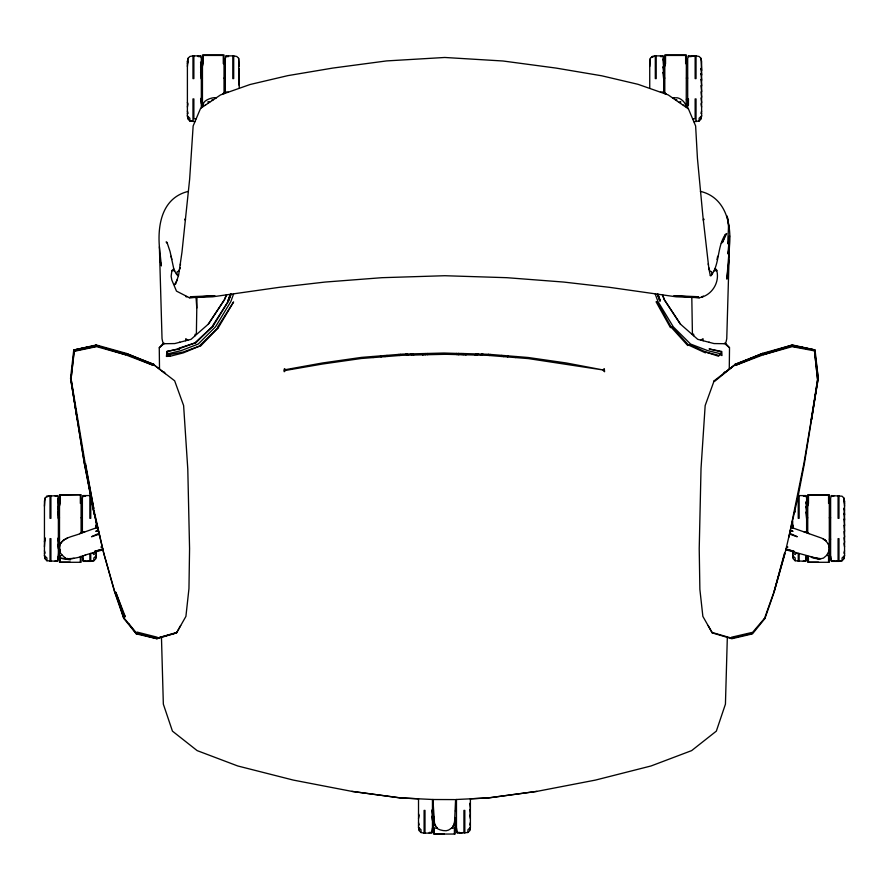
<?xml version="1.0" encoding="UTF-8"?>
<svg xmlns="http://www.w3.org/2000/svg" width="889" height="889" viewBox="0 0 889 889"><rect width="100%" height="100%" fill="white"/><g stroke="black" fill="none" stroke-linecap="round" stroke-linejoin="round"><path stroke-width="1.33" d="M45.072 498.073L44.45 501.163L44.45 555.803L45.072 558.892L46.928 560.748L57.629 561.37L58.374 553.002L58.374 498.173L57.629 495.595L46.928 496.206L45.072 498.073L44.45 506.185M46.928 496.206L46.928 496.918L50.017 495.595L50.017 518.32L50.917 518.32L50.917 495.595M97.557 527.388L81.088 533.233L81.088 494.673L59.507 494.673L59.507 562.293L81.088 562.293L81.021 556.281M80.343 562.204L80.343 556.481M179.189 342.421L179.889 342.232M201.325 107.858L201.325 58.441L200.57 55.874L192.969 55.874L189.868 56.485L188.012 58.341L187.401 61.441L187.401 116.081L188.012 119.17L189.868 121.026L194.969 121.649M454.412 833.971L454.412 827.959L451.356 828.348C453.923 826.659 449.423 829.57 448.512 830.104C445.422 832.026 437.132 829.315 437.032 828.104M727.324 637.402L725.435 704.144L716.334 731.136L691.631 750.616L651.07 765.962L595.463 780.086L536.978 791.366L488.739 797.911L455.59 799.544L454.412 825.592L455.157 825.359M161.465 637.402L163.343 704.144L172.444 731.136L197.147 750.616L237.719 765.962L293.314 780.086L351.811 791.366L400.05 797.911L433.187 799.522L433.588 834.049L455.157 834.049L455.135 819.802M656.204 55.874L656.204 78.599L655.304 78.599L655.304 55.874L652.215 56.485L652.215 57.196L655.304 55.874L662.916 55.874L663.672 58.441L663.672 93.312M693.809 121.649L699.132 121.026L700.988 119.17L701.61 116.081L701.61 61.441L700.988 58.341L699.132 56.485L696.043 55.874L688.43 55.874L687.686 58.441L687.686 108.002M807.734 556.281L807.734 562.293L829.315 562.293L829.315 494.673L807.734 494.673L807.745 533.2L821.825 538.189L826.225 540.979M828.57 562.204L828.57 556.203L826.926 554.903L828.659 551.636M831.371 495.595L830.626 498.173L830.626 558.792L831.371 561.37L838.983 561.37L842.072 560.748L843.928 558.892L844.55 555.803L844.55 501.163L843.928 498.073L842.072 496.206L831.371 495.595L831.371 496.306L833.749 496.306L833.749 495.595M729.269 368.979L729.513 347.743L725.891 343.732L714.011 343.565L697.732 339.331L680.263 323.974L664.283 299.682L662.449 294.837M433.354 806.023L434.543 824.159L433.588 816.191L433.699 819.636L434.543 824.159L437.421 828.348M159.509 368.979L159.264 347.743L162.898 343.732L174.766 343.565L191.057 339.331L195.102 335.764L195.113 334.308L196.369 334.242L196.969 297.404L212.704 296.804L279.479 287.303L325.118 282.057L381.948 277.69L444.778 275.723L506.83 277.69L563.67 282.057L609.298 287.303L676.085 296.804L699.476 297.693C712.211 295.392 720.412 281.669 716.445 269.478L715.012 268.822M700.376 191.357C725.78 197.325 731.747 224.439 729.402 246.786L726.758 338.665L726.002 342.221L724.202 343.71M195.102 335.764L196.369 334.242M203.192 104.891C202.903 99.746 213.36 97.323 214.671 97.746M427.676 354.689L427.698 353.478M686.23 107.024L686.375 54.951L664.794 54.951L664.794 93.712M422.631 354.811L422.653 353.611M422.953 354.811L422.975 353.6M798.078 496.462L785.865 549.769L819.502 559.048L823.458 558.092L826.703 555.325M455.146 817.547L454.246 824.159L452.123 827.826M829.315 503.363L828.57 503.363L828.57 495.162L808.479 495.162L808.479 503.363L807.734 505.919M224.039 93.689L224.028 54.951L202.459 54.951L202.448 106.68L203.325 104.558M171.11 256.243L171.788 259.499M731.536 638.124L731.58 637.213L751.783 632.501L752.005 633.379L731.536 638.124L711.978 632.423M425.509 354.744L425.531 353.533M59.507 544.079L60.252 544.312L60.596 543.112L59.53 547.491M788.865 537.234L803.9 463.502L818.224 378.269L815.057 350.077L793.177 345.477L763.54 353.733L734.803 364.434L763.051 353.211L792.443 344.976L793.066 346.81L814.68 350.911L818.224 378.269L804.489 463.025L798.111 496.306M185.601 340.743L185.779 338.676L187.857 340.154M729.525 235.996L727.913 253.898L729.402 246.42M125.605 353.878L125.527 354.755L153.419 365.412L125.982 353.978L95.612 345.477L73.731 350.077L70.564 378.269L84.433 463.791L92.945 508.252L103.646 552.88L114.714 591.618L124.216 618.288L136.939 633.568L136.328 633.89L123.815 618.488L114.47 591.518L103.913 553.847M729.402 246.786L726.858 279.124L728.936 260.133M462.902 353.522L462.925 354.733M74.409 349.877L96.334 344.976L125.727 353.211L153.986 364.434L125.982 353.978M825.37 540.212L828.481 544.335M60.596 543.112L60.43 543.801M680.496 103.168L680.696 101.524L679.129 102.257M177.444 279.457L174.488 284.78L175.778 283.802L178.645 275.012L181.967 252.22L189.646 179.189L193.146 125.96L200.581 108.358L220.583 94.901L250.065 84.511L287.803 75.643L332.753 68.075L386.559 60.919L444.778 57.474L503.007 60.997L556.025 68.075L601.753 75.798L637.969 84.299L668.195 94.901L688.43 108.891M167.421 243.43L166.099 241.986L166.965 242.253L170.088 251.62L173.777 268.822L171.899 270.6L171.144 276.235L171.799 279.991L176.478 291.103L189.301 297.693L196.969 297.404M829.315 547.235L828.57 553.836L829.315 553.603M811.735 419.052L817.713 378.825L811.157 419.741L811.679 419.43M44.45 541.823L45.072 537.878L44.45 546.757M687.686 103.602L688.43 98.923L688.43 105.202L687.686 103.913M729.047 228.006L727.069 216.016C730.013 225.428 727.302 234.463 728.069 243.964L729.502 235.718M652.215 56.485L650.359 58.341L649.737 61.441L649.737 88.422M187.401 107.036L188.012 103.969L187.401 102.413M418.519 818.525L419.141 815.446L418.519 813.902M187.401 62.041L188.012 58.341M96.323 555.203L95.701 558.225L95.701 556.27L93.845 557.959L93.845 560.748L90.756 561.37L83.144 561.37L82.433 555.869M470.392 826.959L469.781 829.993L469.781 828.026L467.925 829.726L467.925 832.515L457.224 833.126L456.468 830.559L456.468 799.5M701.61 115.481L700.988 118.504L700.988 116.548L699.132 118.237L699.132 121.026M844.55 555.203L843.928 558.225L843.928 556.27L842.072 557.959L842.072 560.748L838.983 560.648L838.983 538.645L838.083 538.645L838.083 560.648L833.749 561.37L833.749 560.648L831.371 560.648L830.626 556.17M725.891 343.732L725.735 344.476L729.513 347.743M187.401 63.808L188.012 60.974L187.401 66.464M452.534 827.081L454.423 823.636M164.232 372.747L164.232 372.069L165.376 373.658M59.507 547.757L60.041 551.002M433.699 819.636L433.588 822.492L435.477 825.948M180.511 263.789L180.356 265.044M785.865 549.769L774.075 591.618L764.484 618.522M178.445 275.779L175.955 273.579L173.777 268.822M649.737 66.464L650.359 58.341M470.392 822.536L469.781 824.848L470.392 825.192M701.61 111.047L700.988 113.359L701.61 113.714M844.55 550.769L843.928 553.091L844.55 553.436M774.075 591.618L784.498 553.136L784.943 553.636L774.086 592.263L764.962 618.488L752.461 633.89L731.814 638.735L712.245 632.89L708.122 625.5M77.043 419.052L71.064 378.825L74.243 351.311L95.723 346.81L95.612 345.477L125.527 354.755L95.679 346.377L74.098 350.911L71.064 378.825L90.534 495.551L83.144 495.595L82.388 498.173L82.388 532.733M239.263 88.344L238.652 58.341L236.796 56.485L233.696 55.874L226.095 55.874L225.339 58.441L225.339 93.234M59.507 505.919L60.252 503.363L60.252 495.162L80.343 494.751L80.343 503.363L81.088 503.363M202.459 66.142L203.203 63.641L203.203 55.44L223.283 55.44L223.283 63.641L224.028 63.641M433.588 825.359L434.265 823.092M664.794 66.142L665.539 63.641L665.539 55.44L685.63 55.44L685.63 63.641L686.375 63.641M205.092 105.324L205.526 105.035M59.507 553.603L59.819 549.469M58.374 556.17L57.629 560.648L55.251 560.648L55.251 561.37M432.454 827.937L431.698 832.415L429.32 832.415L429.32 833.126M720.512 353.711L721.49 351.888L709.044 348.933L721.735 351.455L721.979 355.578L719.668 354.622L720.768 353.722M723.402 373.658L724.546 372.069L724.679 372.635L735.492 364.357L714.134 380.803L705.166 405.551L701.032 468.325L699.221 548.691L699.876 589.363L702.866 616.399L712.245 632.89M721.812 242.253L722.69 241.986L726.657 233.551L725.346 234.552L722.69 241.986L721.357 243.43M230.329 294.281L227.962 300.815L230.462 294.259M233.64 293.815L230.829 301.571L215.471 326.874L198.18 344.065L181.123 350.61L168.477 353.7L168.043 353.055L167.099 354.722L170.244 356.233L183.456 352.822L201.081 345.51L218.372 327.585L233.596 301.949L217.494 327.341L218.372 327.585L200.269 345.065L201.081 345.51L182.801 352.155L169.11 354.622L168.477 353.7M226.339 294.837L224.317 299.904L208.515 323.974L196.358 334.631M701.61 102.413L700.988 103.969L701.61 107.036M470.392 813.902L469.781 815.446L470.392 818.525M844.55 542.146L843.928 543.69L844.55 546.757M725.346 234.552C716.867 246.92 720.001 263.711 711.167 275.579L710.322 275.723M226.728 294.781L224.495 299.682L208.259 324.207M180.045 267.489L179.978 268.078M179.889 268.7L178.711 271.234L177.189 271.69L176.822 274.079L177.611 275.579M81.088 533.233C74.598 536.189 64.597 537.012 60.552 543.49M711.167 275.579L711.956 274.079L711.6 271.69L710.078 271.234L708.889 268.7L702.921 216.438L697.432 158.331L695.631 125.96L688.208 108.358M501.229 356.456L501.818 355.367M180.667 625.5L176.544 632.89L156.975 638.735L136.328 633.89L128.561 623.5M507.675 356.967L508.286 355.889M157.842 637.958L176.544 632.89L185.912 616.399L188.957 588.585L189.568 548.691L187.79 469.103L183.612 405.551L174.655 380.803L153.297 364.357L164.098 372.635M58.374 543.635L57.629 544.924L58.374 548.769M432.454 815.402L431.698 816.691L432.454 820.525M451.868 828.237L452.379 827.392M703.355 220.439L704.132 219.227L703.232 219.305M701.61 97.201L700.988 98.157L701.61 102.102M470.392 808.679L469.781 809.635L470.392 813.579M844.55 536.923L843.928 537.878L844.55 541.823M703.188 295.981L702.554 296.893L701.677 296.682M82.655 555.803L83.144 560.648L85.522 560.648L85.522 561.37L89.856 560.648L89.856 553.658M515.687 357.589L516.431 356.545L528.122 357.489L566.249 362.968L603.909 370.102L528.31 358.589L487.283 355.344L458.502 354.622L458.535 353.411M683.263 105.035L683.685 105.324M503.719 356.656L504.485 355.578M717.001 259.499L717.679 256.243M487.805 355.4L488.617 354.3L516.431 356.545M673.506 98.468C678.24 95.668 685.097 101.268 686.297 106.547M676.396 100.413L676.829 99.835L675.584 99.868M480.86 355.178L481.716 354.022M475.07 355.033L475.948 353.866M796.422 552.914L795.155 554.592L793.299 553.091L792.677 553.436M797.522 499.362L798.244 498.44L798.244 518.32L799.144 518.32L799.144 495.595M459.235 354.644L459.213 353.5L460.702 353.466L488.617 354.3M764.562 618.288L751.649 633.457M477.015 355.089L478.004 353.922M222.35 94.29L224.028 92.8M79.688 533.689L81.088 532.522M67.453 538.012L63.408 540.212L61.241 542.579M103.78 553.269L93.534 508.508L84.366 463.413M481.871 355.211L482.938 354.055M203.414 104.357L202.459 104.357M102.935 549.769L85.644 554.914C77.499 558.559 68.931 559.348 60.252 558.181L70.298 559.848L70.298 558.914M201.325 98.123L200.57 98.923L201.325 103.602M58.374 537.845L57.629 538.645L58.374 543.323M489.406 355.533L490.439 354.444M432.454 809.612L431.698 810.401L432.454 815.08M467.925 832.515L469.781 830.659L470.392 827.559L470.392 798.811L488.472 797.855L536.978 791.366M445.622 354.3L402.284 355.3L361.245 358.5L322.363 364.046L285.558 370.435L284.202 371.735L283.913 370.302L284.491 368.613L285.613 369.635L322.54 362.968L361.434 357.4L402.395 354.122L444 353.033L459.213 353.5M603.175 369.635L604.298 368.613L604.576 371.735L603.22 370.435M215.771 98.146L214.838 97.757L215.794 98.123M159.264 347.743L163.054 344.476L162.898 343.732M458.535 353.5L458.568 354.622L445.733 354.3M735.181 364.601L714.456 381.481L714.134 380.803M61.863 554.925L60.252 556.203L60.252 562.204L70.298 562.204M673.04 98.157L674.062 97.701M700.921 340.154L703.01 338.676L703.177 340.743M95.612 345.477L96.334 344.976M187.401 113.714L188.012 113.359L187.401 111.047M44.45 553.436L45.072 553.091L44.45 550.769M418.519 825.192L419.141 824.848L418.519 822.714M701.61 91.611L700.988 91.934L701.61 96.845M792.677 525.621L793.299 525.299L793.299 528.11L807.745 533.2M844.55 531.333L843.928 531.655L844.55 536.567M470.392 803.1L469.781 803.423L470.392 807.779M454.557 822.803L455.157 822.492M794.81 512.52L795.155 511.086M98.979 533.311L91.523 536.734L99.179 534.167M188.412 191.357C162.298 197.602 157.531 224.25 159.387 246.786L162.031 338.665L162.787 342.221L164.587 343.71M285.613 369.635L285.558 370.435M69.32 559.014L70.387 558.892M98.257 530.3L95.779 531.344L98.29 530.477M741.815 362.056L762.317 353.455M762.806 353.978L735.37 365.412L763.262 354.755L793.177 345.477M663.672 91.923L660.483 92.2M806.612 531.655L804.101 531.922M686.375 104.357L685.352 104.28M829.315 544.079L828.459 544.246M102.202 546.691L100.89 547.091L102.291 547.079M765.974 353.1L792.443 344.976L814.268 349.744M102.746 548.969L94.601 551.402L102.813 549.258M85.044 555.092L85.644 554.969M176.8 632.423L157.253 638.124L136.784 633.379L137.073 632.079L157.197 637.213L156.975 638.735L137.139 633.457M187.112 296.682L186.223 296.893L185.59 295.981M93.034 508.63L99.924 537.234M73.731 350.077L88.211 347.01M811.235 557.314L820.869 558.681M70.709 558.837L74.065 558.348M714.156 270.756L716.878 270.6M764.362 618.533L764.962 618.488M454.612 799.589L433.187 799.522M201.325 78.099L202.459 78.099M224.028 78.099L225.339 78.099M663.672 78.099L664.794 78.099M686.375 78.099L687.686 78.099M228.306 92.2L225.339 91.923M201.325 99.424L202.459 99.424M686.375 99.424L687.686 99.424M196.169 118.804L193.869 118.804L193.869 98.923L192.969 98.923L192.969 120.926L189.868 121.026L189.868 118.237L188.012 116.548L188.012 118.504L187.401 115.481M692.609 118.804L695.142 118.804L695.142 98.923L696.043 98.923L696.043 121.649M708.9 342.232L709.6 342.421M798.244 495.595L805.856 495.595L806.612 498.173L806.612 532.8M58.374 517.876L59.507 517.82M81.088 517.82L82.388 517.82M806.612 517.82L807.734 517.82M829.315 517.82L830.626 517.82M84.688 531.922L82.388 531.655M58.374 539.145L59.507 539.145M829.315 539.145L830.626 539.145M792.677 551.802L793.299 558.892L795.155 560.748L805.856 561.37L806.612 555.936M432.454 810.901L433.476 810.901M455.312 810.901L456.468 810.901M351.811 791.366L400.306 797.855L418.519 798.822L418.519 827.559L419.141 830.659L420.997 832.515L424.097 833.126L431.698 833.126L432.454 830.559L432.454 799.489M786.498 547.079L787.887 547.091L786.587 546.691M213.204 99.868L211.96 99.835L212.382 100.413M465.703 353.6L465.736 354.8M461.058 353.478L461.113 354.689M171.899 270.6L174.622 270.756M185.557 219.305L184.656 219.227L185.434 220.439M436.921 828.237L434.332 827.959L434.332 833.971L444.378 833.971M819.458 559.014L814.724 558.348M91.778 502.041L90.756 501.874L92.189 504.207M811.546 557.403L819.28 558.948M66.786 558.392L69.498 558.948M800.578 347.01L815.057 350.077L793.11 346.377L763.262 354.755L763.184 353.878M708.433 265.044L708.277 263.789M720.312 353.7L707.666 350.61L690.609 344.065L673.317 326.874L657.96 301.571L655.137 293.815M785.976 549.269L794.177 551.402L786.054 548.969M808.379 556.47L808.479 562.204L818.525 562.204M789.599 534.167L797.266 536.734L789.81 533.311M790.488 530.477L793.01 531.344L790.532 530.3M791.232 527.388L793.299 528.11M456.502 353.422L456.513 354.578M457.891 354.611L457.868 354.011L458.046 354.611M126.471 353.455L146.974 362.056M708.811 268.078L708.733 267.489M209.648 102.257L208.082 101.524L208.282 103.168M824.336 539.579L823.414 539.145L825.125 540.067M701.61 85.9L700.988 85.577L701.61 91.234M844.55 525.621L843.928 525.299L844.55 530.955M96.323 525.621L95.701 525.299L95.701 528.033M664.794 92.8L666.506 94.312M807.734 532.522L809.157 533.711M96.323 553.436L95.701 553.091L93.845 554.592L92.545 552.858M828.281 543.468L829.248 547.491M762.695 353.355L763.34 353.833M214.871 97.779L215.282 98.468M64.63 557.492C67.875 560.226 58.707 552.636 60.13 551.636M398.35 354.444L399.372 355.533M405.851 354.055L406.906 355.211M70.564 378.269L84.288 463.025M410.785 353.922L411.774 355.089M91.189 498.996L90.756 498.44L90.756 518.32L89.856 518.32L89.856 495.595M412.829 353.866L413.707 355.033M407.062 354.022L407.929 355.178M400.161 354.3L400.972 355.4M384.304 355.578L385.07 356.656M372.358 356.545L373.102 357.589M680.518 324.207L664.472 299.904L662.538 294.848M701.61 80.321L700.988 79.365L701.61 85.511M844.55 520.043L843.928 519.087L844.55 525.232M239.263 80.321L238.652 79.365L239.263 85.511M663.672 73.598L662.916 72.309L663.672 79.021M806.612 513.32L805.856 512.042L806.612 518.743M201.325 73.598L200.57 72.309L201.325 79.01M58.374 513.32L57.629 512.042L58.374 518.732M380.492 355.889L381.103 356.967M386.959 355.367L387.56 356.456M663.672 68.475L662.916 66.753L663.672 73.242M806.612 508.197L805.856 506.474L806.612 512.964M201.325 68.475L200.57 66.753L201.325 73.242M58.374 508.197L57.629 506.474L58.374 512.964M701.61 75.098L700.988 73.554L701.61 79.932M844.55 514.82L843.928 513.275L844.55 519.654M239.263 75.098L238.652 73.554L239.263 79.932M806.612 503.963L805.856 501.874L806.612 507.886M657.827 294.192L660.283 300.949L657.971 294.215M657.371 294.126L659.882 301.038L657.471 294.137M201.325 64.23L200.57 62.152L201.325 68.164M663.672 61.063L662.916 58.718L663.672 68.164M456.468 827.937L457.224 832.415L459.602 832.415L459.602 833.126L463.925 832.415L463.925 810.401L464.825 810.401L464.825 833.126M58.374 500.785L57.629 498.44L58.374 507.886M120.271 607.22L123.815 618.488M844.55 510.197L843.928 508.13L844.55 514.464M701.61 70.475L700.988 68.409L701.61 74.743M239.263 70.475L238.652 68.409L239.263 74.743M94.534 514.853L93.845 511.986M710.289 275.568L708.889 268.7M844.55 506.185L843.928 498.073M239.263 66.464L238.652 58.341M159.842 259.744L161.376 265.9L159.387 246.786M433.91 821.169L434.243 822.825M844.55 501.763L843.928 498.729L844.55 503.53M792.677 555.203L793.299 558.225L793.299 556.27L795.155 557.959L795.155 560.748M418.519 826.959L419.141 829.993L419.141 828.026L420.997 829.726L420.997 832.515M44.45 555.203L45.072 558.225L45.072 556.27L46.928 557.959L46.928 560.748M701.61 70.164L700.988 58.341M196.047 297.437L196.78 308.027M463.236 353.533L463.258 354.744M466.136 353.611L466.169 354.811M464.836 353.578L464.858 354.778M691.809 297.404L692.42 334.631M693.676 335.764L693.664 334.308L692.409 333.853M799.122 553.714L799.144 561.37M423.953 353.578L423.953 354.778M838.983 495.595L838.983 518.32L838.083 518.32L838.083 495.595M805.856 495.595L805.856 496.306L803.478 496.306L803.478 495.595M805.856 555.714L805.856 560.648L803.478 560.648L803.478 561.37M798.244 553.458L798.244 561.37M792.677 521.376L792.677 527.888M696.043 55.874L696.043 78.599L695.142 78.599L695.142 55.874L690.809 56.585L688.43 56.585L688.43 55.874M662.916 55.874L662.916 56.585L660.538 56.585L660.538 55.874M424.998 833.126L424.998 810.401L424.097 810.401L424.097 833.126M233.696 55.874L233.696 78.599L232.796 78.599L232.796 55.874M228.473 55.874L228.473 56.585L226.095 56.585L226.095 55.874M200.57 55.874L200.57 56.585L198.191 56.585L198.191 55.874M193.869 55.874L193.869 78.599L192.969 78.599L192.969 55.874M96.323 522.276L96.323 527.822M96.323 551.736L95.701 558.892L93.845 560.748L90.756 560.648L90.756 553.391M85.522 495.595L85.522 496.306L83.144 496.306L83.144 495.595M57.629 495.595L57.629 496.306L55.251 496.306L55.251 495.595M50.917 561.37L50.917 538.645L50.017 538.645L50.017 561.37M167.043 351.455L166.81 355.578L170.244 356.233L166.399 356.433L167.043 351.455L179.322 348.621L195.969 342.621L213.149 325.963L228.495 300.949L231.051 294.181L228.495 300.949L212.615 325.774L213.149 325.963L195.458 342.321L195.969 342.621L178.889 348.21L179.745 348.933L167.043 351.455M125.027 616.021L124.738 617.21L115.77 592.152L125.027 616.021M814.546 351.311L817.524 379.114L814.546 351.311M719.079 355.456L718.534 356.233L705.988 352.155L689.497 344.51L687.708 345.51L671.284 327.341L657.015 301.638L656.071 301.804L670.417 327.585L672.273 327.041L688.519 345.065L705.333 352.822L705.988 352.155L719.079 355.456M190.902 296.704L189.301 297.693L214.871 295.681L190.902 296.704M697.876 296.704L673.918 295.681L699.476 297.693L697.876 296.704M85.577 463.847L85.1 463.58L93.745 508.464L85.577 463.847"/></g></svg>
